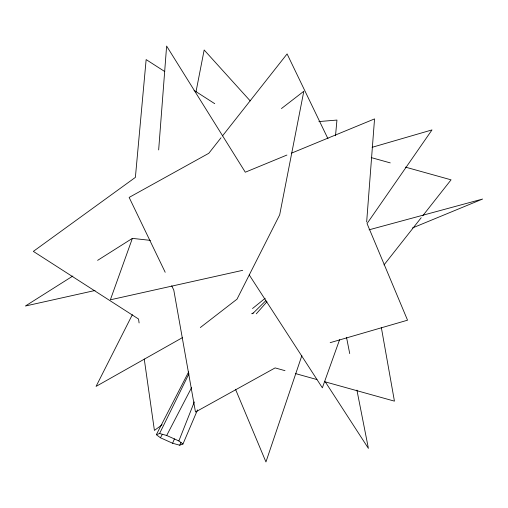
<?xml version="1.0" encoding="UTF-8"?>
<svg xmlns="http://www.w3.org/2000/svg" width="508" height="508" viewBox="0 0 508 508"><rect width="100%" height="100%" fill="white"/><g stroke="black" fill="none" stroke-linecap="round" stroke-linejoin="round"><path stroke-width="0.76" d="M158.661 149.93L166.618 46.057L245.3 172.212L286.925 155.048M366.655 221.99L374.548 118.904L291.306 153.238M335.515 135.769L336.944 120.066L318.884 121.571M195.974 91.942L204.165 49.981L250.209 100.895M301.854 355.619L265.944 461.943L235.502 389.287M150.431 240.373L132.378 238.379L110.369 299.809L242.71 270.32M339.592 339.712L322.358 387.82L249.244 274.942M197.517 409.905L182.963 444.024L178.86 440.95L194.329 401.911M188.639 371.9L156.331 434.696L160.433 437.763L172.593 443.236L174.441 438.874M172.593 443.236L179.699 445.211L180.994 442.335M156.331 434.696L159.588 433.502L188.97 373.767M132.347 314.681L96.069 386.391L182.378 337.674M159.588 433.502L166.694 435.477L191.554 387.648M160.433 437.763L162.331 434.289M221.018 137.782L208.782 153.308L129.14 197.421L165.195 272.269M222.485 135.915L287.096 53.918L327.965 138.748M384.004 264.928L421.202 217.716M422.669 215.856L451.06 179.826L405.46 167.126M256.305 313.798L266.967 301.752M251.962 313.823L253.321 313.017L265.881 300.634M252.514 308.534L265.208 298.272M281.438 108.566L303.816 91.256L279.686 214.808L237.007 299.168L200.33 327.539M162.115 424.815L154.413 430.403L144.247 359.023M72.873 276.003L25.4 306.013L95.053 290.487M97.612 260.363L132.378 238.379M251.898 313.633L253.321 313.017M412.496 227.952L482.6 199.041L369.043 229.819M179.699 445.211L182.963 444.024M372.072 147.326L431.997 129.915L367.049 223.558L407.543 320.192L330.175 342.665M371.259 157.601L390.258 162.89M285.001 370.662L275.12 367.906L195.478 412.02L173.787 290.093L171.723 285.814M295.643 373.621L316.922 379.552M324.517 381.667L394.437 401.142L381.311 327.368M166.694 435.477L178.86 440.95M164.789 71.571L146.145 59.588L135.388 177.381L33.337 251.384L138.544 319.018L139.103 322.942M194.088 90.405L214.732 103.676M325.399 382.01L368.408 448.405L356.921 390.119M346.507 337.268L349.726 353.587"/></g></svg>
